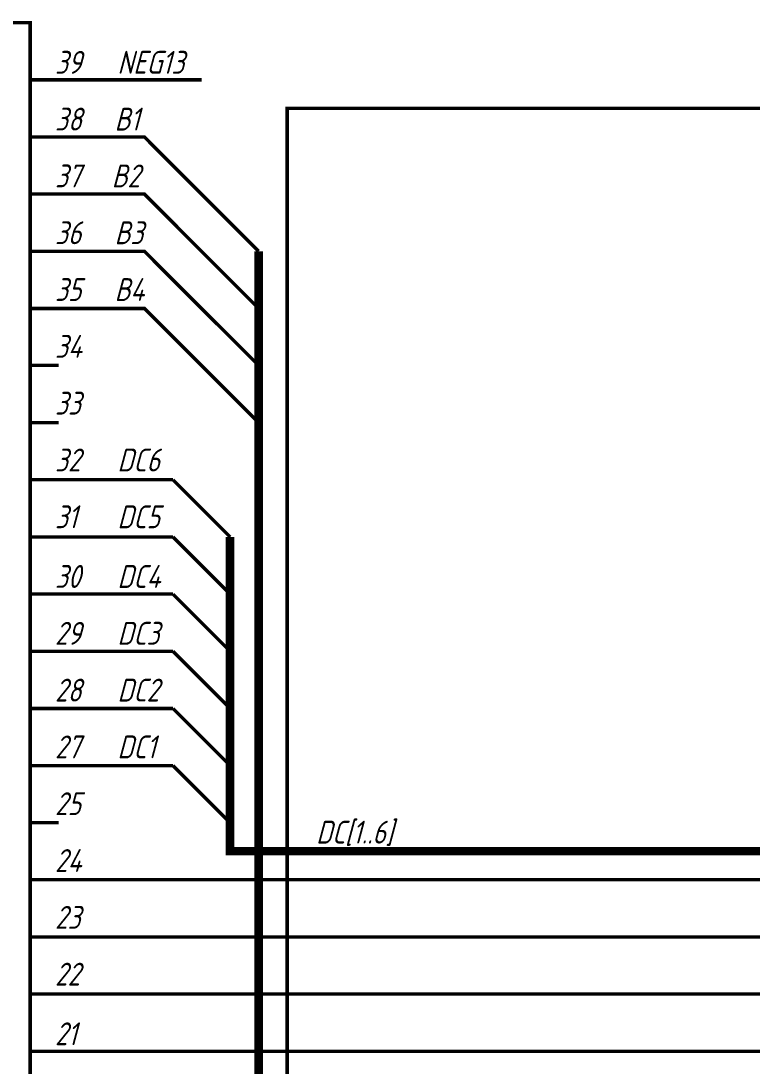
# Model space of a CAD drawing. Extents: x 196 to 1101, y 70 to 664.
# Drawn here: x 566.2 to 630.2, y 509.9 to 601.3 of the extents above; entities that cross this region are included whole.
import ezdxf

# ---------------------------------------------------------------- set-up
doc = ezdxf.new("R2010")
doc.units = 0
doc.header["$MEASUREMENT"] = 0
doc.layers.add('Sheet', color=255, linetype='CONTINUOUS')
doc.styles.add('GOST type A0', font='', dxfattribs={"oblique": 15, "height": 3.5})
doc.styles.get('GOST type A0').set_extended_font_data('GOST type A')

msp = doc.modelspace()

# ---------------------------------------------------------------- linework, layer by layer
at = {"layer": 'Sheet', "const_width": 0.3}
msp.add_lwpolyline([(527.015, 601.178), (567, 601.178), (567, 501.173), (527.015, 501.173), (527.015, 601.178)], close=True, dxfattribs=at)
at = {"layer": 'Sheet'}
for points, const_width in [([(567, 596.176), (569.5, 596.176)], 0.3), ([(569.5, 596.176), (582, 596.176)], 0.3), ([(704.454, 586.173), (696.954, 586.173), (696.954, 593.675), (636.985, 593.675), (589.5, 593.675), (589.5, 476.18), (502.03, 476.18)], 0.3), ([(567, 591.174), (569.5, 591.174)], 0.3), ([(569.5, 591.174), (577, 591.174), (582, 586.173)], 0.3), ([(567, 586.173), (569.5, 586.173)], 0.3), ([(569.5, 586.173), (577, 586.173), (582, 581.171)], 0.3), ([(582, 586.173), (587, 581.171)], 0.3), ([(587, 581.171), (587, 483.683), (517.031, 483.683), (517.031, 466.177), (517.031, 426.178)], 0.749), ([(567, 581.171), (569.5, 581.171)], 0.3), ([(569.5, 526.182), (681.97, 526.182), (681.97, 581.171), (666.97, 581.171)], 0.3), ([(569.5, 581.171), (577, 581.171), (582, 576.169)], 0.3), ([(582, 581.171), (587, 576.169)], 0.3), ([(567, 576.169), (569.5, 576.169)], 0.3), ([(569.5, 521.181), (671.97, 521.181), (671.97, 576.169), (666.97, 576.169)], 0.3), ([(569.5, 576.169), (577, 576.169), (582, 571.183)], 0.3), ([(582, 576.169), (587, 571.183)], 0.3), ([(567, 571.183), (569.5, 571.183)], 0.3), ([(582, 571.183), (587, 566.181)], 0.3), ([(567, 566.181), (569.5, 566.181)], 0.3), ([(666.97, 566.181), (669.47, 566.181), (669.47, 516.179), (569.5, 516.179)], 0.3), ([(567, 561.179), (569.5, 561.179)], 0.3), ([(569.5, 561.179), (579.5, 561.179), (579.5, 561.179)], 0.3), ([(644.485, 561.179), (634.485, 561.179), (634.485, 511.177), (569.5, 511.177)], 0.3), ([(579.5, 561.179), (584.5, 556.178)], 0.3), ([(567, 556.178), (569.5, 556.178)], 0.3), ([(569.5, 556.178), (579.5, 556.178), (579.5, 556.178)], 0.3), ([(579.5, 556.178), (584.5, 551.176)], 0.3), ([(584.5, 556.178), (584.5, 528.683), (736.955, 528.683), (751.939, 513.678), (751.939, 431.18)], 0.749), ([(567, 551.176), (569.5, 551.176)], 0.3), ([(569.5, 551.176), (579.5, 551.176)], 0.3), ([(579.5, 551.176), (584.5, 546.174)], 0.3), ([(567, 546.174), (569.5, 546.174)], 0.3), ([(569.5, 546.174), (579.5, 546.174), (579.5, 546.174)], 0.3), ([(579.5, 546.174), (584.5, 541.172)], 0.3), ([(567, 541.172), (569.5, 541.172)], 0.3), ([(569.5, 541.172), (579.5, 541.172), (579.5, 541.172)], 0.3), ([(579.5, 541.172), (584.5, 536.17)], 0.3), ([(567, 536.17), (569.5, 536.17)], 0.3), ([(569.5, 536.17), (579.5, 536.17), (579.5, 536.17)], 0.3), ([(579.5, 536.17), (584.5, 531.169)], 0.3), ([(567, 531.169), (569.5, 531.169)], 0.3), ([(567, 526.182), (569.5, 526.182)], 0.3), ([(567, 521.181), (569.5, 521.181)], 0.3), ([(567, 516.179), (569.5, 516.179)], 0.3), ([(567, 511.177), (569.5, 511.177)], 0.3)]:
    msp.add_lwpolyline(points, dxfattribs=dict(at, const_width=const_width))

# ---------------------------------------------------------------- texts
at = {"layer": 'Sheet', "style": 'GOST type A0', "oblique": 15}
for s, p in [('39', (569.174, 596.704)), ('NEG13', (574.64, 596.704)), ('38', (569.174, 591.734)), ('B1', (574.391, 591.734)), ('37', (569.174, 586.763)), ('B2', (574.143, 586.763)), ('36', (569.174, 581.792)), ('B3', (574.391, 581.792)), ('35', (569.174, 576.821)), ('B4', (574.391, 576.821)), ('34', (569.174, 571.851)), ('33', (569.174, 566.88)), ('32', (569.174, 561.909)), ('DC6', (574.64, 561.909)), ('31', (569.174, 556.939)), ('DC5', (574.64, 556.939)), ('30', (569.174, 551.719)), ('DC4', (574.64, 551.719)), ('29', (569.174, 546.749)), ('DC3', (574.64, 546.749)), ('28', (569.174, 541.778)), ('DC2', (574.64, 541.778)), ('27', (569.174, 536.807)), ('DC1', (574.64, 536.807)), ('25', (569.174, 531.837)), ('DC[1..6]', (592.031, 529.351)), ('24', (569.174, 526.866)), ('23', (569.174, 521.895)), ('22', (569.174, 516.924)), ('21', (569.174, 511.705))]:
    msp.add_text(s, height=2, dxfattribs=at).set_placement(p)

doc.saveas('drawing.dxf')
